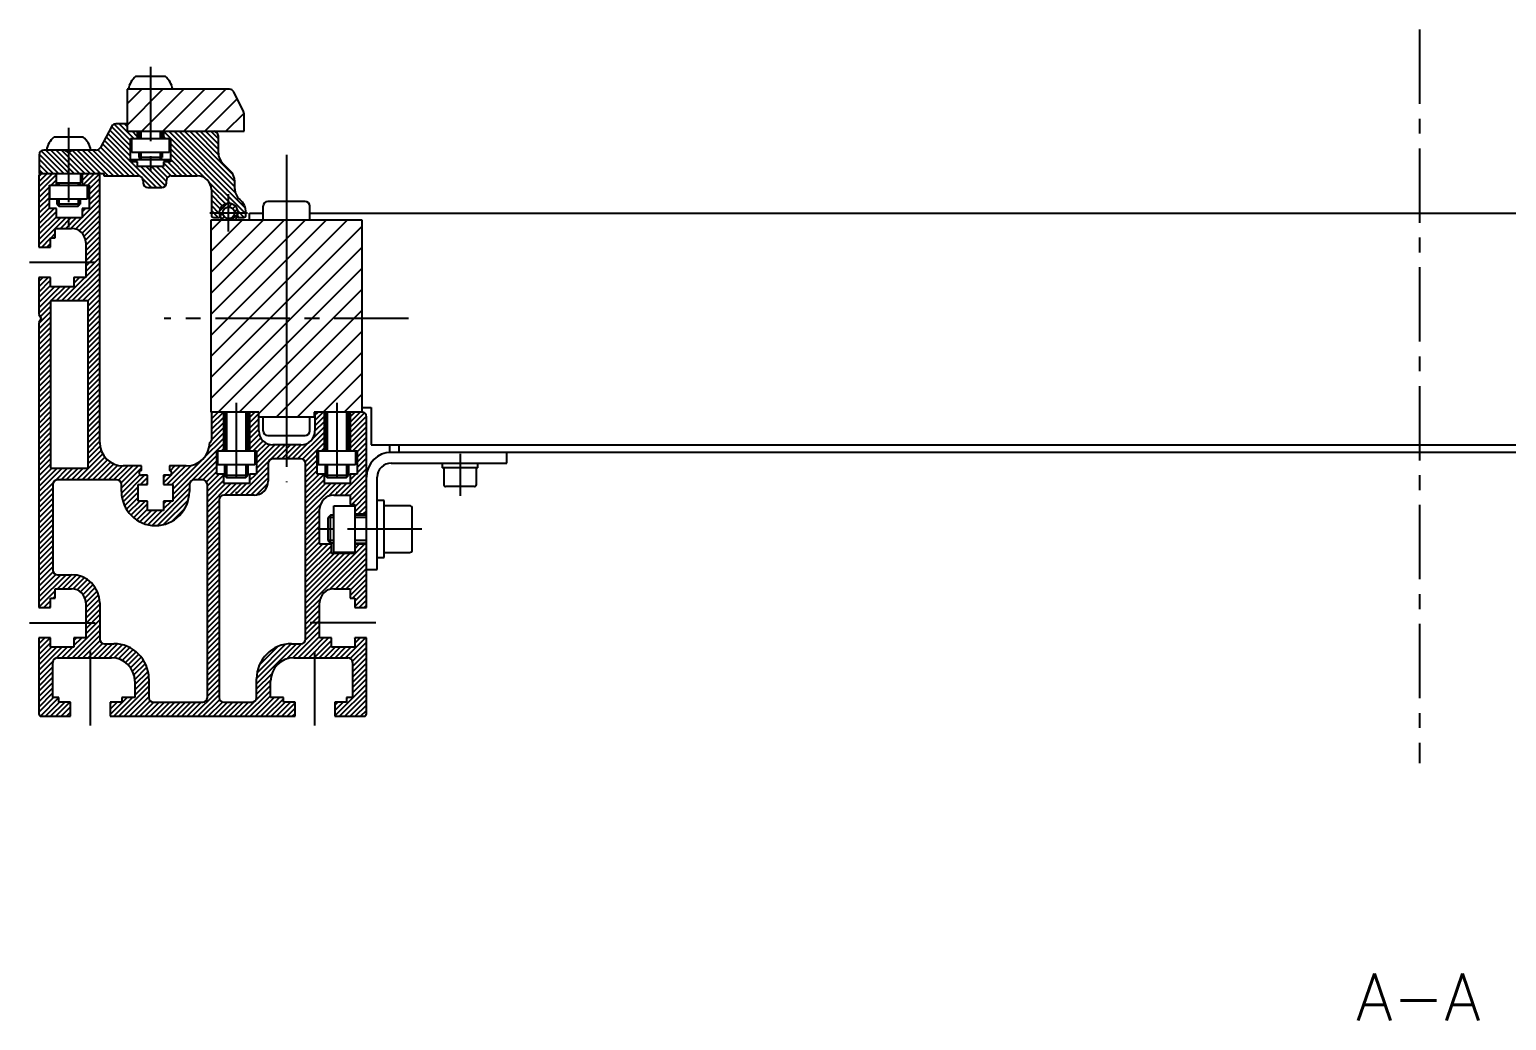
# Model space of a CAD drawing. Extents: x -10 to 4391, y -8 to 1101.
# Drawn here: x 3796.9 to 4112.5, y 3 to 214.7 of the extents above; entities that cross this region are included whole.
import ezdxf

# ---------------------------------------------------------------- set-up
doc = ezdxf.new("R2010")
doc.units = 0
doc.header["$LTSCALE"] = 0.5
doc.linetypes.add('CENTER', pattern=[50.8, 31.75, -6.35, 6.35, -6.35])
for name, color, linetype in [('MSM_CENTER', 1, 'CENTER'), ('MSM_CONTINUOUS', 7, 'CONTINUOUS'), ('MSM_NARROW', 5, 'CONTINUOUS'), ('MSM_PART_NUMBER', 7, 'CONTINUOUS')]:
    doc.layers.add(name, color=color, linetype=linetype)
doc.styles.get("Standard").update_dxf_attribs({"font": 'txt.shx', "height": 10, "bigfont": 'bigfont.shx'})

# ---------------------------------------------------------------- blocks, each defined once
blk = doc.blocks.new('*U90')
at = {"layer": 'MSM_PART_NUMBER'}
blk.add_text('A-A', height=10, dxfattribs=at).set_placement((4080.38, 3))

msp = doc.modelspace()

# ---------------------------------------------------------------- linework, layer by layer
at = {"layer": 'MSM_CENTER'}
for p, q in [((4093.85, 214.75), (4093.85, 58)), ((3822.7, 206.75), (3822.7, 183.5)), ((3805.2, 193.75), (3805.2, 172.5)), ((3851.75, 188), (3851.75, 118)), ((3839.4, 171.6), (3839.4, 179.6)), ((3835.4, 175.6), (3843.4, 175.6)), ((3810.85, 165), (3796.85, 165)), ((3877.85, 153), (3825.65, 153)), ((3841, 135), (3841, 115.75)), ((3862.5, 135), (3862.5, 115.75)), ((3888.85, 124.1), (3888.85, 115.1)), ((3880.65, 108), (3856.85, 108)), ((3796.85, 88), (3810.85, 88)), ((3870.85, 88), (3856.85, 88)), ((3809.85, 66), (3809.85, 82.5)), ((3857.85, 66), (3857.85, 82.5))]:
    msp.add_line(p, q, dxfattribs=at)
at = {"layer": 'MSM_CONTINUOUS'}
for p, q in [((3817.7, 202), (3817.7, 193)), ((3839.58, 202), (3817.7, 202)), ((3825.83, 204.75), (3819.58, 204.75)), ((3842.59, 197.21), (3840.48, 201.45)), ((3842.7, 193), (3842.7, 196.76)), ((3814.42, 194.07), (3811.98, 189.53)), ((3817.7, 194.6), (3815.3, 194.6)), ((3817.7, 193), (3842.7, 193)), ((3819.95, 191.5), (3819.95, 193)), ((3820.2, 193), (3820.2, 191.5)), ((3825.2, 191.5), (3825.2, 193)), ((3825.45, 193), (3825.45, 191.5)), ((3808.33, 191.75), (3802.08, 191.75)), ((3818.45, 191.5), (3826.95, 191.5)), ((3818.45, 186.5), (3818.45, 191.5)), ((3818.7, 188.5), (3818.7, 191.5)), ((3826.7, 191.5), (3826.7, 188.5)), ((3826.95, 191.5), (3826.95, 186.5)), ((3837.2, 188.34), (3837.2, 192)), ((3798.9, 188), (3798.9, 184)), ((3811.1, 189), (3799.9, 189)), ((3805.2, 188.5), (3804.33, 189)), ((3806.07, 189), (3805.2, 188.5)), ((3818.45, 187), (3826.95, 187)), ((3819.95, 186.5), (3818.45, 186.5)), ((3826.7, 188.5), (3818.7, 188.5)), ((3819.95, 185.5), (3819.95, 186.5)), ((3820.2, 188.5), (3820.2, 187.43)), ((3825.2, 187.43), (3820.2, 187.43)), ((3820.2, 187.43), (3820.63, 187)), ((3824.77, 187), (3825.2, 187.43)), ((3825.2, 188.5), (3825.2, 187.43)), ((3825.45, 186.5), (3825.45, 185.5)), ((3826.95, 186.5), (3825.45, 186.5)), ((3839.82, 184.48), (3838.08, 186.22)), ((3798.85, 183.5), (3798.85, 168.25)), ((3798.9, 184), (3812.7, 184)), ((3802.6, 181.5), (3802.6, 184)), ((3807.8, 182), (3807.8, 184)), ((3808.1, 184), (3808.1, 181.5)), ((3811.85, 126.5), (3811.85, 183.5)), ((3812.7, 184), (3812.7, 183.5)), ((3812.7, 183.5), (3820.1, 183.5)), ((3825.45, 185.5), (3819.95, 185.5)), ((3827.1, 183.5), (3832.7, 183.5)), ((3801.1, 176.5), (3801.1, 181.5)), ((3801.1, 181.5), (3809.6, 181.5)), ((3801.2, 178.5), (3801.2, 181.5)), ((3802.6, 182), (3807.8, 182)), ((3802.7, 182), (3802.7, 181.5)), ((3807.7, 181.5), (3807.7, 182)), ((3809.2, 181.5), (3809.2, 178.5)), ((3809.6, 181.5), (3809.6, 176.5)), ((3821.1, 182.5), (3821.1, 182)), ((3822.1, 181), (3825.1, 181)), ((3826.1, 182), (3826.1, 182.5)), ((3835.7, 180.5), (3835.7, 175.1)), ((3840.7, 180.74), (3840.7, 182.36)), ((3809.2, 178.5), (3801.2, 178.5)), ((3802.7, 178.5), (3802.7, 177.43)), ((3807.7, 177.43), (3802.7, 177.43)), ((3802.7, 177.43), (3803.13, 177)), ((3803.13, 177), (3807.27, 177)), ((3807.27, 177), (3807.7, 177.43)), ((3807.7, 178.5), (3807.7, 177.43)), ((3846.75, 174.08), (3846.75, 177)), ((3855.75, 178), (3847.75, 178)), ((3856.75, 174.08), (3856.75, 177)), ((3802.6, 176.5), (3801.1, 176.5)), ((3802.6, 174.5), (3802.6, 176.5)), ((3808.1, 174.5), (3802.6, 174.5)), ((3809.6, 176.5), (3808.1, 176.5)), ((3808.1, 176.5), (3808.1, 174.5)), ((3835.65, 174.08), (3867.85, 174.08)), ((3835.65, 133), (3835.65, 174.08)), ((3836.2, 174.6), (3837.31, 174.6)), ((3841.49, 174.6), (3842.6, 174.6)), ((3843.1, 175.1), (3843.1, 175.6)), ((3843.85, 174.08), (3843.85, 175.5)), ((3843.85, 175.5), (3846.75, 175.5)), ((3851.75, 174.08), (3851.75, 131.92)), ((3856.75, 175.5), (4330.95, 175.5)), ((3867.85, 174.08), (3867.85, 133)), ((3802.35, 170.25), (3802.35, 172.25)), ((3802.35, 172.25), (3805.85, 172.25)), ((3798.85, 168.25), (3801.35, 168.25)), ((3801.35, 168.25), (3801.35, 170.25)), ((3801.35, 170.25), (3802.35, 170.25)), ((3808.85, 169.25), (3808.85, 161.75)), ((3801.35, 161.75), (3798.85, 161.75)), ((3798.85, 161.75), (3798.85, 153.87)), ((3801.35, 159.75), (3801.35, 161.75)), ((3808.85, 161.75), (3806.35, 161.75)), ((3806.35, 161.75), (3806.35, 159.75)), ((3806.35, 159.75), (3801.35, 159.75)), ((3801.35, 156.75), (3801.35, 121)), ((3809.35, 156.75), (3801.35, 156.75)), ((3809.35, 121), (3809.35, 156.75)), ((3798.85, 153.87), (3799.35, 153)), ((3799.35, 153), (3798.85, 152.13)), ((3798.85, 152.13), (3798.85, 91.25)), ((3845.85, 133), (3835.65, 133)), ((3835.75, 133), (3835.75, 126.9)), ((3838.35, 124.75), (3838.35, 133)), ((3838.5, 133), (3838.5, 124.75)), ((3843.5, 124.75), (3843.5, 133)), ((3843.85, 133), (3843.85, 124.75)), ((3845.85, 129), (3845.85, 133)), ((3857.65, 133), (3857.65, 131.92)), ((3867.85, 133), (3857.65, 133)), ((3857.85, 133), (3857.85, 129)), ((3859.85, 124.75), (3859.85, 133)), ((3860, 133), (3860, 124.75)), ((3865, 124.75), (3865, 133)), ((3865.35, 133), (3865.35, 124.75)), ((3867.85, 134), (3869.85, 134)), ((3869.85, 134), (3869.85, 126)), ((3857.65, 131.92), (3845.85, 131.92)), ((3846.75, 129), (3846.75, 131.92)), ((3856.75, 129), (3856.75, 131.92)), ((3868.85, 91.25), (3868.85, 132)), ((3847.75, 128), (3855.75, 128)), ((3836.85, 124.75), (3845.35, 124.75)), ((3836.85, 119.75), (3836.85, 124.75)), ((3837, 124.75), (3837, 121.75)), ((3845, 124.75), (3845, 121.75)), ((3845.35, 124.75), (3845.35, 119.75)), ((3854.85, 126), (3848.85, 126)), ((3858.35, 119.75), (3858.35, 124.75)), ((3858.35, 124.75), (3866.85, 124.75)), ((3858.5, 124.75), (3858.5, 121.75)), ((3866.5, 124.75), (3866.5, 121.75)), ((3866.85, 124.75), (3866.85, 119.75)), ((3869.85, 126), (4317.85, 126)), ((3873.85, 124.4), (3873.85, 126)), ((4313.85, 124.4), (3873.85, 124.4)), ((3875.85, 124.4), (3875.85, 126)), ((3898.85, 122.1), (3898.85, 124.4)), ((3801.35, 121), (3809.35, 121)), ((3820.75, 121.5), (3816.85, 121.5)), ((3820.75, 120.5), (3820.75, 121.5)), ((3826.75, 121.5), (3826.75, 120.5)), ((3830.35, 121.5), (3826.75, 121.5)), ((3845, 121.75), (3837, 121.75)), ((3838.5, 121.75), (3838.5, 119.43)), ((3843.5, 121.75), (3843.5, 119.43)), ((3847.85, 122), (3847.85, 118.25)), ((3854.85, 123), (3848.85, 123)), ((3855.85, 84.5), (3855.85, 122)), ((3866.5, 121.75), (3858.5, 121.75)), ((3860, 121.75), (3860, 119.43)), ((3865, 121.75), (3865, 119.43)), ((3874.15, 122.1), (3898.85, 122.1)), ((3885.05, 122.1), (3885.05, 121.1)), ((3892.65, 121.1), (3885.05, 121.1)), ((3885.35, 121.1), (3885.35, 117.5)), ((3892.35, 117.5), (3892.35, 121.1)), ((3892.65, 121.1), (3892.65, 122.1)), ((3801.85, 117.5), (3801.85, 99.25)), ((3815.5, 118.5), (3802.85, 118.5)), ((3816.5, 116), (3816.5, 117.5)), ((3820.05, 114), (3820.05, 117.5)), ((3820.05, 117.5), (3822.05, 117.5)), ((3822.05, 119.5), (3820.75, 119.5)), ((3822.05, 117.5), (3822.05, 119.5)), ((3825.45, 119.5), (3825.45, 117.5)), ((3826.75, 119.5), (3825.45, 119.5)), ((3825.45, 117.5), (3827.45, 117.5)), ((3827.45, 117.5), (3827.45, 114)), ((3831, 117.5), (3831, 116)), ((3833.85, 118.5), (3832, 118.5)), ((3834.85, 72), (3834.85, 117.5)), ((3838.35, 119.75), (3836.85, 119.75)), ((3838.35, 117.75), (3838.35, 119.75)), ((3843.85, 117.75), (3838.35, 117.75)), ((3843.5, 119.43), (3838.5, 119.43)), ((3838.5, 119.43), (3838.93, 119)), ((3838.93, 119), (3843.07, 119)), ((3843.07, 119), (3843.5, 119.43)), ((3843.85, 119.75), (3843.85, 117.75)), ((3845.35, 119.75), (3843.85, 119.75)), ((3859.85, 119.75), (3858.35, 119.75)), ((3859.85, 117.75), (3859.85, 119.75)), ((3865.35, 117.75), (3859.85, 117.75)), ((3865, 119.43), (3860, 119.43)), ((3860, 119.43), (3860.43, 119)), ((3860.43, 119), (3864.57, 119)), ((3864.57, 119), (3865, 119.43)), ((3865.35, 119.75), (3865.35, 117.75)), ((3866.85, 119.75), (3865.35, 119.75)), ((3871.15, 99.4), (3871.15, 119.1)), ((3891.95, 117.1), (3885.75, 117.1)), ((3822.05, 114), (3820.05, 114)), ((3822.05, 112), (3822.05, 114)), ((3825.45, 114), (3825.45, 112)), ((3827.45, 114), (3825.45, 114)), ((3837.35, 114.25), (3837.35, 72)), ((3844.85, 115.25), (3838.35, 115.25)), ((3861.85, 115.25), (3865.35, 115.25)), ((3865.35, 115.25), (3865.35, 113.25)), ((3872.65, 114.1), (3871.15, 114.1)), ((3872.65, 101.9), (3872.65, 114.1)), ((3825.45, 112), (3822.05, 112)), ((3858.85, 104.75), (3858.85, 112.25)), ((3861.19, 111), (3860.65, 110.46)), ((3861.85, 111), (3861.19, 111)), ((3861.19, 105), (3861.19, 111)), ((3861.85, 103), (3861.85, 113)), ((3861.85, 113), (3866.35, 113)), ((3865.35, 113.25), (3866.35, 113.25)), ((3866.35, 113.25), (3866.35, 102.75)), ((3866.35, 111.25), (3868.85, 111.25)), ((3868.85, 111), (3866.35, 111)), ((3878.05, 113), (3872.65, 113)), ((3878.65, 103.6), (3878.65, 112.4)), ((3860.65, 105.54), (3860.65, 110.46)), ((3861.35, 104.75), (3858.85, 104.75)), ((3860.65, 105.54), (3861.19, 105)), ((3861.85, 105), (3861.19, 105)), ((3861.35, 102.75), (3861.35, 104.75)), ((3866.35, 105), (3868.85, 105)), ((3868.85, 104.75), (3866.35, 104.75)), ((3866.35, 102.75), (3861.35, 102.75)), ((3866.35, 103), (3861.85, 103)), ((3871.15, 101.9), (3872.65, 101.9)), ((3872.65, 103), (3878.05, 103)), ((3802.85, 98.25), (3805.85, 98.25)), ((3868.85, 99.4), (3871.15, 99.4)), ((3802.35, 95.25), (3805.85, 95.25)), ((3802.35, 93.25), (3802.35, 95.25)), ((3861.85, 95.25), (3865.35, 95.25)), ((3865.35, 95.25), (3865.35, 93.25)), ((3801.35, 93.25), (3802.35, 93.25)), ((3801.35, 91.25), (3801.35, 93.25)), ((3808.85, 92.25), (3808.85, 84.75)), ((3811.85, 92.25), (3811.85, 84.5)), ((3858.85, 84.75), (3858.85, 92.25)), ((3865.35, 93.25), (3866.35, 93.25)), ((3866.35, 93.25), (3866.35, 91.25)), ((3798.85, 91.25), (3801.35, 91.25)), ((3866.35, 91.25), (3868.85, 91.25)), ((3798.85, 84.75), (3798.85, 68.5)), ((3801.35, 84.75), (3798.85, 84.75)), ((3801.35, 82.75), (3801.35, 84.75)), ((3806.35, 82.75), (3801.35, 82.75)), ((3806.35, 84.75), (3806.35, 82.75)), ((3808.85, 84.75), (3806.35, 84.75)), ((3812.85, 83.5), (3814.85, 83.5)), ((3852.85, 83.5), (3854.85, 83.5)), ((3861.35, 84.75), (3858.85, 84.75)), ((3861.35, 82.75), (3861.35, 84.75)), ((3866.35, 82.75), (3861.35, 82.75)), ((3866.35, 84.75), (3866.35, 82.75)), ((3868.85, 84.75), (3866.35, 84.75)), ((3868.85, 68.5), (3868.85, 84.75)), ((3801.85, 72), (3801.85, 79.5)), ((3802.85, 80.5), (3814.35, 80.5)), ((3853.35, 80.5), (3864.85, 80.5)), ((3865.85, 79.5), (3865.85, 72)), ((3822.35, 76), (3822.35, 72)), ((3845.35, 72), (3845.35, 76)), ((3819.35, 75.5), (3819.35, 72)), ((3848.35, 72), (3848.35, 75.5)), ((3803.1, 72), (3801.85, 72)), ((3803.1, 71), (3803.1, 72)), ((3805.6, 71), (3803.1, 71)), ((3805.6, 68), (3805.6, 71)), ((3814.1, 71), (3814.1, 68)), ((3816.6, 71), (3814.1, 71)), ((3816.6, 72), (3816.6, 71)), ((3819.35, 72), (3816.6, 72)), ((3823.35, 71), (3833.85, 71)), ((3838.35, 71), (3844.35, 71)), ((3851.1, 72), (3848.35, 72)), ((3851.1, 71), (3851.1, 72)), ((3853.6, 71), (3851.1, 71)), ((3853.6, 68), (3853.6, 71)), ((3864.6, 71), (3862.1, 71)), ((3862.1, 71), (3862.1, 68)), ((3864.6, 72), (3864.6, 71)), ((3865.85, 72), (3864.6, 72)), ((3799.35, 68), (3805.6, 68)), ((3814.1, 68), (3853.6, 68)), ((3862.1, 68), (3868.35, 68))]:
    msp.add_line(p, q, dxfattribs=at)
msp.add_circle((3839.4, 175.6), 1.25, dxfattribs=at)
for centre, radius, start, end in [((3822.61, 201.1), 4.75, 129.7731, 169.0684), ((3822.79, 201.1), 4.75, 10.9316, 50.2269), ((3839.58, 201), 1, 26.5651, 90), ((3841.7, 196.76), 1, 360, 26.5651), ((3815.3, 193.6), 1, 90, 151.8214), ((3836.2, 192), 1, 360, 90), ((3805.11, 188.1), 4.75, 129.7731, 169.0684), ((3805.29, 188.1), 4.75, 10.9316, 50.2269), ((3811.1, 190), 1, 270, 331.8214), ((3799.9, 188), 1, 90, 180), ((3840.2, 188.34), 3, 180, 225), ((3799.35, 183.5), 0.5, 90, 180), ((3811.35, 183.5), 0.5, 360, 90), ((3820.1, 182.5), 1, 360, 90), ((3827.1, 182.5), 1, 90, 180), ((3832.7, 180.5), 3, 0, 90), ((3837.7, 182.36), 3, 0, 45), ((3822.1, 182), 1, 180, 270), ((3825.1, 182), 1, 270, 0), ((3843.7, 180.74), 3, 180, 230.0745), ((3839.4, 175.6), 2, 310.5358, 229.4642), ((3839.4, 175.6), 3.7, 360, 50.0745), ((3847.75, 177), 1, 90, 180), ((3855.75, 177), 1, 0, 90), ((3836.2, 175.1), 0.5, 180, 270), ((3837.31, 174.9), 0.3, 270, 333.3458), ((3841.49, 174.9), 0.3, 206.6542, 270), ((3842.6, 175.1), 0.5, 270, 0), ((3805.85, 169.25), 3, 360, 90), ((3867.85, 132), 1, 360, 90), ((3816.85, 126.5), 5, 180, 270), ((3830.35, 126.5), 5, 270, 360), ((3834.87, 127.38), 1, 298.5701, 331.4299), ((3848.85, 129), 3, 180, 270), ((3847.75, 129), 1, 180, 270), ((3854.85, 129), 3, 270, 0), ((3855.75, 129), 1, 270, 360), ((3874.15, 119.1), 5.3, 90, 180), ((3820.75, 120), 0.5, 90, 270), ((3826.75, 120), 0.5, 270, 90), ((3848.85, 122), 1, 90, 180), ((3854.85, 122), 1, 360, 90), ((3874.15, 119.1), 3, 90, 180), ((3802.85, 117.5), 1, 90, 180), ((3815.5, 117.5), 1, 0, 90), ((3832, 117.5), 1, 90, 180), ((3833.85, 117.5), 1, 360, 90), ((3844.85, 118.25), 3, 270, 0), ((3885.75, 117.5), 0.4, 180, 270), ((3891.95, 117.5), 0.4, 270, 0), ((3823.75, 116), 7.25, 180, 0), ((3838.35, 114.25), 1, 90, 180), ((3861.85, 112.25), 3, 90, 180), ((3878.05, 112.4), 0.6, 0, 90), ((3878.05, 103.6), 0.6, 270, 360), ((3802.85, 99.25), 1, 180, 270), ((3805.85, 92.25), 6, 0, 90), ((3805.85, 92.25), 3, 360, 90), ((3861.85, 92.25), 3, 90, 180), ((3812.85, 84.5), 1, 180, 270), ((3814.85, 76), 7.5, 0, 90), ((3852.85, 76), 7.5, 90, 180), ((3854.85, 84.5), 1, 270, 0), ((3802.85, 79.5), 1, 90, 180), ((3814.35, 75.5), 5, 0, 90), ((3853.35, 75.5), 5, 90, 180), ((3864.85, 79.5), 1, 360, 90), ((3823.35, 72), 1, 180, 270), ((3833.85, 72), 1, 270, 0), ((3838.35, 72), 1, 180, 270), ((3844.35, 72), 1, 270, 0), ((3799.35, 68.5), 0.5, 180, 270), ((3868.35, 68.5), 0.5, 270, 0)]:
    msp.add_arc(centre, radius, start, end, dxfattribs=at)
at = {"layer": 'MSM_NARROW'}
for p, q in [((3817.7, 198.84), (3820.86, 202)), ((3817.7, 194.35), (3825.35, 202)), ((3820.84, 193), (3829.84, 202)), ((3825.33, 193), (3834.33, 202)), ((3829.82, 193), (3838.82, 202)), ((3834.31, 193), (3841.24, 199.93)), ((3838.8, 193), (3842.69, 196.89)), ((3818.45, 187.68), (3813.6, 192.54)), ((3818.45, 188.81), (3813.99, 193.27)), ((3818.45, 189.93), (3814.38, 194)), ((3818.45, 191.05), (3814.96, 194.54)), ((3819.12, 191.5), (3816.02, 194.6)), ((3817.7, 194.05), (3817.15, 194.6)), ((3819.95, 191.8), (3818.75, 193)), ((3819.95, 192.92), (3819.87, 193)), ((3820.63, 193), (3820.63, 191.5)), ((3824.77, 193), (3824.77, 191.5)), ((3843.1, 175.38), (3825.48, 193)), ((3842.95, 176.66), (3826.6, 193)), ((3840.82, 179.91), (3827.73, 193)), ((3840.7, 181.15), (3828.85, 193)), ((3840.7, 182.27), (3829.97, 193)), ((3840.37, 183.72), (3831.09, 193)), ((3837.22, 188), (3832.22, 193)), ((3837.2, 189.14), (3833.34, 193)), ((3837.2, 190.26), (3834.46, 193)), ((3837.2, 191.38), (3835.58, 193)), ((3818.14, 183.5), (3812.03, 189.61)), ((3819.27, 183.5), (3812.42, 190.35)), ((3820.45, 183.43), (3812.81, 191.08)), ((3818.45, 186.56), (3813.2, 191.81)), ((3825.86, 191.5), (3825.45, 191.91)), ((3834.36, 182.99), (3826.95, 190.41)), ((3801.93, 184), (3798.9, 187.03)), ((3803.05, 184), (3798.91, 188.14)), ((3804.17, 184), (3799.34, 188.83)), ((3805.3, 184), (3800.3, 189)), ((3806.42, 184), (3801.42, 189)), ((3807.54, 184), (3802.54, 189)), ((3808.66, 184), (3803.66, 189)), ((3809.79, 184), (3805.25, 188.53)), ((3810.91, 184), (3805.97, 188.94)), ((3812.03, 184), (3807.03, 189)), ((3813.65, 183.5), (3808.15, 189)), ((3814.78, 183.5), (3809.28, 189)), ((3815.9, 183.5), (3810.4, 189)), ((3817.02, 183.5), (3811.45, 189.07)), ((3824.01, 181), (3818.51, 186.5)), ((3819.95, 186.18), (3819.63, 186.5)), ((3820.63, 188.5), (3820.63, 187)), ((3824.77, 188.5), (3824.77, 187)), ((3828.25, 183.5), (3825.45, 186.3)), ((3829.37, 183.5), (3826.37, 186.5)), ((3832.74, 183.5), (3826.95, 189.29)), ((3831.61, 183.5), (3826.95, 188.16)), ((3830.49, 183.5), (3826.95, 187.04)), ((3798.85, 183.36), (3799.49, 184)), ((3798.85, 182.24), (3800.61, 184)), ((3798.85, 181.11), (3801.74, 184)), ((3798.85, 179.99), (3802.6, 183.74)), ((3800.81, 184), (3798.9, 185.91)), ((3799.68, 184), (3798.9, 184.78)), ((3808.1, 183.63), (3808.47, 184)), ((3808.1, 182.5), (3809.6, 184)), ((3808.22, 181.5), (3810.72, 184)), ((3809.34, 181.5), (3811.7, 183.86)), ((3825.13, 181), (3820.63, 185.5)), ((3825.88, 181.38), (3821.76, 185.5)), ((3826.1, 182.28), (3822.88, 185.5)), ((3826.35, 183.15), (3824, 185.5)), ((3827.12, 183.5), (3825.12, 185.5)), ((3798.85, 178.87), (3801.1, 181.12)), ((3798.85, 177.75), (3801.1, 180)), ((3801.48, 181.5), (3802.6, 182.62)), ((3803.13, 182), (3803.13, 181.5)), ((3807.27, 182), (3807.27, 181.5)), ((3809.6, 180.64), (3811.85, 182.89)), ((3809.6, 179.51), (3811.85, 181.76)), ((3809.6, 178.39), (3811.85, 180.64)), ((3822.89, 181), (3821.03, 182.85)), ((3821.67, 181.1), (3821.2, 181.57)), ((3839.8, 177.56), (3835.19, 182.16)), ((3838.75, 177.49), (3835.7, 180.54)), ((3798.85, 176.62), (3801.1, 178.87)), ((3798.85, 175.5), (3801.1, 177.75)), ((3803.13, 178.5), (3803.13, 177)), ((3806.7, 172.12), (3811.85, 177.27)), ((3807.27, 178.5), (3807.27, 177)), ((3808.1, 174.65), (3811.85, 178.4)), ((3809.6, 177.27), (3811.85, 179.52)), ((3838.04, 177.07), (3835.7, 179.41)), ((3837.57, 176.42), (3835.7, 178.29)), ((3837.4, 175.46), (3835.7, 177.17)), ((3837.42, 175.91), (3839.09, 177.58)), ((3839.49, 176.85), (3840.11, 177.47)), ((3840.26, 176.5), (3840.79, 177.03)), ((3798.85, 174.38), (3801.1, 176.63)), ((3798.85, 173.25), (3802.1, 176.5)), ((3798.85, 172.13), (3802.6, 175.88)), ((3798.85, 171.01), (3802.6, 174.76)), ((3798.85, 169.89), (3803.46, 174.5)), ((3798.85, 168.76), (3804.59, 174.5)), ((3803.46, 172.25), (3805.71, 174.5)), ((3804.58, 172.25), (3806.83, 174.5)), ((3805.7, 172.25), (3807.95, 174.5)), ((3807.47, 171.77), (3811.85, 176.15)), ((3808.08, 171.26), (3811.85, 175.03)), ((3808.1, 175.77), (3808.83, 176.5)), ((3808.53, 170.59), (3811.85, 173.91)), ((3835.65, 171.89), (3837.84, 174.08)), ((3835.65, 167.4), (3842.33, 174.08)), ((3835.65, 162.91), (3846.82, 174.08)), ((3835.65, 158.42), (3851.31, 174.08)), ((3835.65, 153.93), (3855.8, 174.08)), ((3835.65, 149.44), (3860.29, 174.08)), ((3835.65, 144.95), (3864.78, 174.08)), ((3837.15, 174.6), (3835.7, 176.05)), ((3835.96, 174.66), (3835.76, 174.86)), ((3837.53, 174.89), (3838.15, 175.51)), ((3837.97, 174.21), (3838.5, 174.74)), ((3838.96, 174.08), (3839.24, 174.36)), ((3840.09, 174.08), (3841.39, 175.38)), ((3840.64, 175.76), (3841.25, 176.36)), ((3841.64, 174.6), (3841.29, 174.95)), ((3842.74, 174.62), (3841.36, 176)), ((3801.46, 170.25), (3802.35, 171.14)), ((3808.8, 169.74), (3811.85, 172.78)), ((3808.85, 168.66), (3811.85, 171.66)), ((3808.85, 167.54), (3811.85, 170.54)), ((3835.65, 140.46), (3867.85, 172.66)), ((3799.46, 168.25), (3801.35, 170.14)), ((3800.58, 168.25), (3801.35, 169.02)), ((3808.85, 166.42), (3811.85, 169.42)), ((3808.85, 165.29), (3811.85, 168.29)), ((3835.65, 135.97), (3867.85, 168.17)), ((3808.85, 164.17), (3811.85, 167.17)), ((3808.85, 163.05), (3811.85, 166.05)), ((3808.85, 161.93), (3811.85, 164.93)), ((3798.85, 160.91), (3799.69, 161.75)), ((3798.85, 159.78), (3800.82, 161.75)), ((3798.85, 158.66), (3801.35, 161.16)), ((3803.67, 156.75), (3808.67, 161.75)), ((3804.8, 156.75), (3811.85, 163.8)), ((3805.92, 156.75), (3811.85, 162.68)), ((3806.35, 161.67), (3806.43, 161.75)), ((3806.35, 160.55), (3807.55, 161.75)), ((3807.04, 156.75), (3811.85, 161.56)), ((3837.17, 133), (3867.85, 163.68)), ((3798.85, 157.54), (3801.35, 160.04)), ((3798.85, 156.42), (3802.18, 159.75)), ((3798.85, 155.29), (3803.31, 159.75)), ((3801.43, 156.75), (3804.43, 159.75)), ((3802.55, 156.75), (3805.55, 159.75)), ((3808.16, 156.75), (3811.85, 160.44)), ((3809.29, 156.75), (3811.85, 159.31)), ((3809.35, 155.69), (3811.85, 158.19)), ((3841.66, 133), (3867.85, 159.19)), ((3798.85, 154.17), (3801.35, 156.67)), ((3799.15, 153.35), (3801.35, 155.55)), ((3809.35, 154.57), (3811.85, 157.07)), ((3809.35, 153.45), (3811.85, 155.95)), ((3809.35, 152.32), (3811.85, 154.82)), ((3843.85, 130.7), (3867.85, 154.7)), ((3798.85, 151.93), (3801.35, 154.43)), ((3798.85, 150.8), (3801.35, 153.3)), ((3798.85, 149.68), (3801.35, 152.18)), ((3809.35, 151.2), (3811.85, 153.7)), ((3809.35, 150.08), (3811.85, 152.58)), ((3798.85, 148.56), (3801.35, 151.06)), ((3798.85, 147.44), (3801.35, 149.94)), ((3798.85, 146.31), (3801.35, 148.81)), ((3809.35, 148.96), (3811.85, 151.46)), ((3809.35, 147.83), (3811.85, 150.33)), ((3809.35, 146.71), (3811.85, 149.21)), ((3849.56, 131.92), (3867.85, 150.21)), ((3798.85, 145.19), (3801.35, 147.69)), ((3798.85, 144.07), (3801.35, 146.57)), ((3798.85, 142.95), (3801.35, 145.45)), ((3809.35, 145.59), (3811.85, 148.09)), ((3809.35, 144.47), (3811.85, 146.97)), ((3809.35, 143.34), (3811.85, 145.84)), ((3854.05, 131.92), (3867.85, 145.72)), ((3798.85, 141.82), (3801.35, 144.32)), ((3798.85, 140.7), (3801.35, 143.2)), ((3798.85, 139.58), (3801.35, 142.08)), ((3809.35, 142.22), (3811.85, 144.72)), ((3809.35, 141.1), (3811.85, 143.6)), ((3809.35, 139.98), (3811.85, 142.48)), ((3798.85, 138.46), (3801.35, 140.96)), ((3798.85, 137.33), (3801.35, 139.83)), ((3809.35, 138.85), (3811.85, 141.35)), ((3809.35, 137.73), (3811.85, 140.23)), ((3809.35, 136.61), (3811.85, 139.11)), ((3857.85, 131.23), (3867.85, 141.23)), ((3798.85, 136.21), (3801.35, 138.71)), ((3798.85, 135.09), (3801.35, 137.59)), ((3798.85, 133.97), (3801.35, 136.47)), ((3809.35, 135.49), (3811.85, 137.99)), ((3809.35, 134.36), (3811.85, 136.86)), ((3809.35, 133.24), (3811.85, 135.74)), ((3864.11, 133), (3867.85, 136.74)), ((3798.85, 132.84), (3801.35, 135.34)), ((3798.85, 131.72), (3801.35, 134.22)), ((3798.85, 130.6), (3801.35, 133.1)), ((3809.35, 132.12), (3811.85, 134.62)), ((3809.35, 131), (3811.85, 133.5)), ((3835.75, 132.7), (3836.05, 133)), ((3835.75, 131.58), (3837.17, 133)), ((3835.75, 130.46), (3838.29, 133)), ((3838.93, 133), (3838.93, 124.75)), ((3843.07, 133), (3843.07, 124.75)), ((3843.85, 132.94), (3843.91, 133)), ((3843.85, 131.82), (3845.03, 133)), ((3857.85, 132.35), (3858.5, 133)), ((3860.43, 133), (3860.43, 124.75)), ((3864.57, 133), (3864.57, 124.75)), ((3865.35, 131.99), (3866.36, 133)), ((3865.35, 130.87), (3867.48, 133)), ((3865.35, 129.75), (3868.42, 132.82)), ((3798.85, 129.48), (3801.35, 131.98)), ((3798.85, 128.35), (3801.35, 130.85)), ((3798.85, 127.23), (3801.35, 129.73)), ((3809.35, 129.87), (3811.85, 132.37)), ((3809.35, 128.75), (3811.85, 131.25)), ((3809.35, 127.63), (3811.85, 130.13)), ((3835.75, 129.33), (3838.35, 131.93)), ((3835.75, 128.21), (3838.35, 130.81)), ((3835.75, 127.09), (3838.35, 129.69)), ((3843.85, 129.57), (3845.85, 131.57)), ((3843.85, 128.45), (3845.85, 130.45)), ((3857.38, 127.39), (3859.85, 129.86)), ((3857.85, 130.1), (3859.85, 132.1)), ((3857.85, 128.98), (3859.85, 130.98)), ((3865.35, 128.62), (3868.84, 132.11)), ((3865.35, 127.5), (3868.85, 131)), ((3865.35, 126.38), (3868.85, 129.88)), ((3798.85, 126.11), (3801.35, 128.61)), ((3798.85, 124.99), (3801.35, 127.49)), ((3798.85, 123.86), (3801.35, 126.36)), ((3809.35, 126.51), (3811.85, 129.01)), ((3809.35, 125.38), (3811.85, 127.88)), ((3809.35, 124.26), (3811.85, 126.76)), ((3827.45, 115.42), (3838.35, 126.32)), ((3834.05, 123.14), (3838.35, 127.44)), ((3835.24, 125.45), (3838.35, 128.57)), ((3843.85, 127.33), (3845.85, 129.33)), ((3843.85, 126.21), (3845.94, 128.29)), ((3843.85, 125.08), (3846.26, 127.5)), ((3844.64, 124.75), (3846.75, 126.86)), ((3845.35, 124.34), (3847.39, 126.38)), ((3852.99, 123), (3856.46, 126.47)), ((3854.11, 123), (3859.85, 128.74)), ((3855.18, 122.94), (3859.85, 127.61)), ((3855.76, 122.4), (3859.85, 126.49)), ((3865.35, 125.26), (3868.85, 128.76)), ((3865.97, 124.75), (3868.85, 127.63)), ((3866.85, 124.51), (3868.85, 126.51)), ((3798.85, 122.74), (3801.35, 125.24)), ((3798.85, 121.62), (3801.35, 124.12)), ((3806.96, 118.5), (3812.5, 124.05)), ((3808.08, 118.5), (3812.96, 123.38)), ((3809.35, 123.14), (3811.92, 125.71)), ((3809.35, 122.02), (3812.15, 124.81)), ((3831.53, 118.38), (3836.85, 123.7)), ((3837.9, 124.75), (3838.35, 125.2)), ((3845.35, 123.22), (3848.21, 126.07)), ((3845.35, 122.09), (3849.26, 126)), ((3845.35, 120.97), (3850.38, 126)), ((3848.37, 122.87), (3851.5, 126)), ((3849.62, 123), (3852.62, 126)), ((3850.75, 123), (3853.75, 126)), ((3851.87, 123), (3854.87, 126)), ((3855.85, 121.37), (3858.35, 123.87)), ((3859.23, 124.75), (3859.85, 125.37)), ((3866.85, 123.39), (3868.85, 125.39)), ((3866.85, 122.27), (3868.85, 124.27)), ((3866.85, 121.14), (3868.85, 123.14)), ((3798.85, 120.5), (3801.35, 123)), ((3798.85, 119.37), (3801.35, 121.87)), ((3798.85, 118.25), (3801.6, 121)), ((3798.85, 117.13), (3802.72, 121)), ((3798.85, 116.01), (3803.84, 121)), ((3802.3, 118.34), (3804.97, 121)), ((3803.59, 118.5), (3806.09, 121)), ((3804.71, 118.5), (3807.21, 121)), ((3805.83, 118.5), (3808.33, 121)), ((3809.2, 118.5), (3813.5, 122.8)), ((3810.32, 118.5), (3814.14, 122.31)), ((3811.45, 118.5), (3814.87, 121.92)), ((3812.57, 118.5), (3815.71, 121.64)), ((3813.69, 118.5), (3816.7, 121.51)), ((3814.81, 118.5), (3817.82, 121.5)), ((3815.87, 118.43), (3818.94, 121.5)), ((3816.43, 117.87), (3820.06, 121.5)), ((3816.5, 116.82), (3820.75, 121.07)), ((3825.45, 117.91), (3829.04, 121.5)), ((3826.17, 117.5), (3830.17, 121.5)), ((3826.75, 121.46), (3826.8, 121.5)), ((3826.9, 120.48), (3827.92, 121.5)), ((3827.29, 117.5), (3831.4, 121.62)), ((3827.45, 116.54), (3833.71, 122.8)), ((3832.78, 118.5), (3836.85, 122.57)), ((3833.9, 118.5), (3836.85, 121.45)), ((3834.64, 118.12), (3836.85, 120.33)), ((3838.93, 121.75), (3838.93, 119)), ((3841.87, 115.25), (3847.85, 121.23)), ((3843, 115.25), (3847.85, 120.1)), ((3843.07, 121.75), (3843.07, 119)), ((3845.35, 119.85), (3847.98, 122.48)), ((3855.85, 120.25), (3858.35, 122.75)), ((3855.85, 119.12), (3858.35, 121.62)), ((3855.85, 118), (3858.35, 120.5)), ((3860.43, 121.75), (3860.43, 119)), ((3863.2, 115.25), (3868.85, 120.9)), ((3864.57, 121.75), (3864.57, 119)), ((3866.85, 120.02), (3868.85, 122.02)), ((3798.85, 114.88), (3802.01, 118.05)), ((3816.51, 115.71), (3820.43, 119.63)), ((3816.62, 114.7), (3821.43, 119.5)), ((3816.84, 113.8), (3820.05, 117)), ((3820.55, 117.5), (3822.05, 119)), ((3821.68, 117.5), (3822.05, 117.88)), ((3825.45, 119.03), (3825.92, 119.5)), ((3827.45, 114.3), (3831.12, 117.97)), ((3834.85, 117.21), (3837.39, 119.75)), ((3834.85, 116.08), (3838.35, 119.58)), ((3834.85, 114.96), (3838.35, 118.46)), ((3834.85, 113.84), (3838.76, 117.75)), ((3834.85, 112.72), (3839.88, 117.75)), ((3838.51, 115.25), (3841.01, 117.75)), ((3839.63, 115.25), (3842.13, 117.75)), ((3840.75, 115.25), (3843.25, 117.75)), ((3843.85, 119.47), (3844.13, 119.75)), ((3843.85, 118.35), (3845.25, 119.75)), ((3844.12, 115.25), (3847.85, 118.98)), ((3845.27, 115.28), (3847.82, 117.83)), ((3855.85, 116.88), (3858.72, 119.75)), ((3855.85, 115.76), (3859.84, 119.75)), ((3855.85, 114.63), (3859.85, 118.63)), ((3855.85, 113.51), (3860.09, 117.75)), ((3855.85, 112.39), (3861.21, 117.75)), ((3855.85, 111.27), (3862.33, 117.75)), ((3860.74, 115.03), (3863.46, 117.75)), ((3862.08, 115.25), (3864.58, 117.75)), ((3864.32, 115.25), (3868.85, 119.78)), ((3865.35, 119.64), (3865.46, 119.75)), ((3865.35, 118.52), (3866.58, 119.75)), ((3865.35, 115.15), (3868.85, 118.65)), ((3865.35, 114.03), (3868.85, 117.53)), ((3798.85, 113.76), (3801.85, 116.76)), ((3798.85, 112.64), (3801.85, 115.64)), ((3798.85, 111.52), (3801.85, 114.52)), ((3817.16, 112.99), (3820.05, 115.88)), ((3817.55, 112.25), (3820.05, 114.76)), ((3818, 111.59), (3820.42, 114)), ((3818.52, 110.98), (3821.54, 114)), ((3823.06, 108.79), (3831, 116.72)), ((3824.16, 108.77), (3830.99, 115.59)), ((3825.45, 113.42), (3826.04, 114)), ((3825.45, 112.3), (3827.16, 114)), ((3825.48, 108.96), (3830.79, 114.27)), ((3834.85, 111.59), (3837.35, 114.09)), ((3865.69, 113.25), (3868.85, 116.41)), ((3866.35, 112.79), (3868.85, 115.29)), ((3866.35, 111.66), (3868.85, 114.16)), ((3798.85, 110.39), (3801.85, 113.39)), ((3798.85, 109.27), (3801.85, 112.27)), ((3798.85, 108.15), (3801.85, 111.15)), ((3819.1, 110.44), (3822.05, 113.39)), ((3819.75, 109.96), (3822.05, 112.27)), ((3820.45, 109.54), (3822.91, 112)), ((3821.24, 109.21), (3824.04, 112)), ((3822.1, 108.94), (3825.16, 112)), ((3827.36, 109.72), (3830.04, 112.4)), ((3834.85, 110.47), (3837.35, 112.97)), ((3834.85, 109.35), (3837.35, 111.85)), ((3834.85, 108.23), (3837.35, 110.73)), ((3855.85, 110.14), (3859.07, 113.36)), ((3855.85, 109.02), (3858.85, 112.02)), ((3855.85, 107.9), (3858.85, 110.9)), ((3866.36, 111.25), (3866.35, 111.26)), ((3867.06, 111.25), (3868.85, 113.04)), ((3868.18, 111.25), (3868.85, 111.92)), ((3798.85, 107.03), (3801.85, 110.03)), ((3798.85, 105.9), (3801.85, 108.9)), ((3798.85, 104.78), (3801.85, 107.78)), ((3834.85, 107.1), (3837.35, 109.6)), ((3834.85, 105.98), (3837.35, 108.48)), ((3834.85, 104.86), (3837.35, 107.36)), ((3855.85, 106.78), (3858.85, 109.78)), ((3855.85, 105.65), (3858.85, 108.65)), ((3855.85, 104.53), (3858.85, 107.53)), ((3861.85, 110.46), (3860.65, 110.46)), ((3868.85, 110.46), (3866.35, 110.46)), ((3798.85, 103.66), (3801.85, 106.66)), ((3798.85, 102.54), (3801.85, 105.54)), ((3798.85, 101.41), (3801.85, 104.41)), ((3834.85, 103.74), (3837.35, 106.24)), ((3834.85, 102.61), (3837.35, 105.11)), ((3855.85, 103.41), (3858.85, 106.41)), ((3855.85, 102.29), (3858.85, 105.29)), ((3855.85, 101.16), (3859.44, 104.75)), ((3855.85, 100.04), (3860.56, 104.75)), ((3855.85, 92.18), (3868.42, 104.75)), ((3855.85, 98.92), (3861.35, 104.42)), ((3861.85, 105.54), (3860.65, 105.54)), ((3868.85, 105.54), (3866.35, 105.54)), ((3866.35, 103.81), (3867.29, 104.75)), ((3798.85, 100.29), (3801.85, 103.29)), ((3798.85, 99.17), (3801.85, 102.17)), ((3798.85, 98.05), (3801.85, 101.05)), ((3834.85, 101.49), (3837.35, 103.99)), ((3834.85, 100.37), (3837.35, 102.87)), ((3834.85, 99.25), (3837.35, 101.75)), ((3855.85, 91.06), (3868.85, 104.06)), ((3855.85, 97.8), (3861.35, 103.3)), ((3855.85, 96.67), (3861.93, 102.75)), ((3855.85, 95.55), (3863.05, 102.75)), ((3855.85, 94.43), (3864.17, 102.75)), ((3855.85, 93.31), (3865.29, 102.75)), ((3861.05, 95.14), (3868.85, 102.94)), ((3862.28, 95.25), (3868.85, 101.82)), ((3798.85, 96.92), (3801.85, 99.92)), ((3798.85, 95.8), (3801.92, 98.87)), ((3798.85, 94.68), (3802.49, 98.32)), ((3798.85, 93.56), (3803.54, 98.25)), ((3798.85, 92.43), (3804.67, 98.25)), ((3802.79, 95.25), (3805.79, 98.25)), ((3803.91, 95.25), (3806.83, 98.17)), ((3805.03, 95.25), (3807.73, 97.94)), ((3834.85, 98.12), (3837.35, 100.62)), ((3834.85, 97), (3837.35, 99.5)), ((3834.85, 95.88), (3837.35, 98.38)), ((3863.41, 95.25), (3868.85, 100.69)), ((3864.53, 95.25), (3868.85, 99.57)), ((3865.35, 94.95), (3868.85, 98.45)), ((3798.85, 91.31), (3802.35, 94.81)), ((3806.14, 95.23), (3808.52, 97.62)), ((3807.03, 95), (3809.23, 97.2)), ((3807.73, 94.58), (3809.86, 96.71)), ((3808.28, 94), (3810.42, 96.14)), ((3808.67, 93.27), (3810.89, 95.49)), ((3808.85, 92.33), (3811.29, 94.77)), ((3834.85, 94.76), (3837.35, 97.26)), ((3834.85, 93.63), (3837.35, 96.13)), ((3834.85, 92.51), (3837.35, 95.01)), ((3865.35, 93.83), (3868.85, 97.33)), ((3865.9, 93.25), (3868.85, 96.2)), ((3866.35, 92.58), (3868.85, 95.08)), ((3799.91, 91.25), (3801.35, 92.69)), ((3801.03, 91.25), (3801.35, 91.57)), ((3801.91, 93.25), (3802.35, 93.69)), ((3808.85, 91.21), (3811.6, 93.95)), ((3808.85, 90.08), (3811.79, 93.03)), ((3808.85, 88.96), (3811.85, 91.96)), ((3834.85, 91.39), (3837.35, 93.89)), ((3834.85, 90.27), (3837.35, 92.77)), ((3834.85, 89.14), (3837.35, 91.64)), ((3855.85, 89.94), (3858.96, 93.05)), ((3855.85, 88.82), (3858.85, 91.82)), ((3866.35, 91.46), (3868.85, 93.96)), ((3867.26, 91.25), (3868.85, 92.84)), ((3868.39, 91.25), (3868.85, 91.71)), ((3808.85, 87.84), (3811.85, 90.84)), ((3808.85, 86.72), (3811.85, 89.72)), ((3808.85, 85.59), (3811.85, 88.59)), ((3834.85, 88.02), (3837.35, 90.52)), ((3834.85, 86.9), (3837.35, 89.4)), ((3855.85, 87.69), (3858.85, 90.69)), ((3855.85, 86.57), (3858.85, 89.57)), ((3855.85, 85.45), (3858.85, 88.45)), ((3804.88, 80.5), (3811.85, 87.47)), ((3806, 80.5), (3811.85, 86.35)), ((3807.12, 80.5), (3811.85, 85.23)), ((3834.85, 85.78), (3837.35, 88.28)), ((3834.85, 84.65), (3837.35, 87.15)), ((3834.85, 83.53), (3837.35, 86.03)), ((3853.14, 80.49), (3858.85, 86.2)), ((3855.83, 84.31), (3858.85, 87.33)), ((3798.85, 84.57), (3799.03, 84.75)), ((3798.85, 83.45), (3800.15, 84.75)), ((3798.85, 82.33), (3801.27, 84.75)), ((3798.85, 81.21), (3801.35, 83.71)), ((3798.85, 80.08), (3801.52, 82.75)), ((3798.85, 78.96), (3802.64, 82.75)), ((3798.85, 77.84), (3803.76, 82.75)), ((3802.6, 80.46), (3804.88, 82.75)), ((3803.76, 80.5), (3806.01, 82.75)), ((3806.35, 84.22), (3806.88, 84.75)), ((3806.35, 83.09), (3808.01, 84.75)), ((3808.25, 80.5), (3811.91, 84.17)), ((3809.37, 80.5), (3812.45, 83.58)), ((3810.49, 80.5), (3813.49, 83.5)), ((3811.61, 80.5), (3814.61, 83.5)), ((3812.74, 80.5), (3815.68, 83.45)), ((3813.86, 80.5), (3816.64, 83.28)), ((3814.94, 80.46), (3817.5, 83.01)), ((3815.86, 80.26), (3818.27, 82.67)), ((3816.66, 79.93), (3818.98, 82.26)), ((3834.85, 82.41), (3837.35, 84.91)), ((3834.85, 81.29), (3837.35, 83.79)), ((3834.85, 80.16), (3837.35, 82.66)), ((3845.35, 76.07), (3852.78, 83.5)), ((3845.35, 74.95), (3853.9, 83.5)), ((3845.47, 77.31), (3851.54, 83.38)), ((3845.94, 78.91), (3849.94, 82.91)), ((3851.76, 80.23), (3855.04, 83.52)), ((3854.27, 80.5), (3858.85, 85.08)), ((3855.39, 80.5), (3859.64, 84.75)), ((3856.51, 80.5), (3860.76, 84.75)), ((3857.64, 80.5), (3861.35, 84.21)), ((3858.76, 80.5), (3861.35, 83.09)), ((3859.88, 80.5), (3862.13, 82.75)), ((3861, 80.5), (3863.25, 82.75)), ((3862.13, 80.5), (3864.38, 82.75)), ((3863.25, 80.5), (3865.5, 82.75)), ((3864.37, 80.5), (3868.62, 84.75)), ((3865.35, 80.36), (3868.85, 83.86)), ((3865.83, 79.71), (3868.85, 82.73)), ((3866.35, 84.72), (3866.38, 84.75)), ((3866.35, 83.6), (3867.5, 84.75)), ((3798.85, 76.72), (3801.89, 79.75)), ((3817.35, 79.5), (3819.63, 81.78)), ((3817.94, 78.97), (3820.21, 81.24)), ((3818.45, 78.36), (3820.74, 80.64)), ((3818.86, 77.65), (3821.2, 79.98)), ((3819.17, 76.83), (3821.6, 79.26)), ((3834.85, 79.04), (3837.35, 81.54)), ((3834.85, 77.92), (3837.35, 80.42)), ((3834.85, 76.8), (3837.35, 79.3)), ((3865.85, 78.61), (3868.85, 81.61)), ((3865.85, 77.49), (3868.85, 80.49)), ((3865.85, 76.37), (3868.85, 79.37)), ((3798.85, 75.59), (3801.85, 78.59)), ((3798.85, 74.47), (3801.85, 77.47)), ((3798.85, 73.35), (3801.85, 76.35)), ((3819.33, 75.87), (3821.93, 78.47)), ((3819.35, 74.77), (3822.18, 77.59)), ((3819.35, 73.64), (3822.32, 76.62)), ((3834.85, 75.67), (3837.35, 78.17)), ((3834.85, 74.55), (3837.35, 77.05)), ((3834.85, 73.43), (3837.35, 75.93)), ((3845.35, 73.83), (3848.62, 77.09)), ((3865.85, 75.24), (3868.85, 78.24)), ((3865.85, 74.12), (3868.85, 77.12)), ((3865.85, 73), (3868.85, 76)), ((3798.85, 72.23), (3801.85, 75.23)), ((3798.85, 71.1), (3801.85, 74.1)), ((3798.85, 69.98), (3801.85, 72.98)), ((3815.95, 68), (3822.35, 74.4)), ((3817.07, 68), (3822.35, 73.28)), ((3819.35, 72.52), (3822.35, 75.52)), ((3831.67, 68), (3837.35, 73.68)), ((3834.85, 72.31), (3837.35, 74.81)), ((3841.77, 68), (3848.35, 74.58)), ((3842.89, 68), (3848.35, 73.46)), ((3845.35, 72.7), (3848.36, 75.71)), ((3862.1, 68.13), (3868.85, 74.88)), ((3863.1, 68), (3868.85, 73.75)), ((3864.22, 68), (3868.85, 72.63)), ((3798.85, 68.86), (3801.99, 72)), ((3799.16, 68.04), (3803.1, 71.99)), ((3800.24, 68), (3803.24, 71)), ((3801.36, 68), (3804.36, 71)), ((3802.48, 68), (3805.48, 71)), ((3803.6, 68), (3805.6, 70)), ((3814.1, 68.39), (3817.71, 72)), ((3814.1, 70.64), (3814.46, 71)), ((3814.1, 69.52), (3815.58, 71)), ((3814.83, 68), (3818.83, 72)), ((3818.2, 68), (3822.35, 72.15)), ((3819.32, 68), (3822.63, 71.31)), ((3820.44, 68), (3823.44, 71)), ((3821.56, 68), (3824.56, 71)), ((3822.69, 68), (3825.69, 71)), ((3823.81, 68), (3826.81, 71)), ((3824.93, 68), (3827.93, 71)), ((3826.05, 68), (3829.05, 71)), ((3827.18, 68), (3830.18, 71)), ((3828.3, 68), (3831.3, 71)), ((3829.42, 68), (3832.42, 71)), ((3830.54, 68), (3833.54, 71)), ((3832.79, 68), (3837.35, 72.56)), ((3833.91, 68), (3837.46, 71.55)), ((3835.03, 68), (3838.08, 71.04)), ((3836.16, 68), (3839.16, 71)), ((3837.28, 68), (3840.28, 71)), ((3838.4, 68), (3841.4, 71)), ((3839.52, 68), (3842.52, 71)), ((3840.65, 68), (3843.65, 71)), ((3844.01, 68), (3848.35, 72.34)), ((3845.14, 68), (3849.14, 72)), ((3846.26, 68), (3850.26, 72)), ((3847.38, 68), (3851.1, 71.72)), ((3848.5, 68), (3851.5, 71)), ((3849.63, 68), (3852.63, 71)), ((3850.75, 68), (3853.6, 70.85)), ((3851.87, 68), (3853.6, 69.73)), ((3862.1, 70.37), (3862.73, 71)), ((3862.1, 69.25), (3863.85, 71)), ((3864.6, 71.75), (3864.85, 72)), ((3865.34, 68), (3868.85, 71.51)), ((3866.46, 68), (3868.85, 70.39)), ((3804.73, 68), (3805.6, 68.87)), ((3852.99, 68), (3853.6, 68.61)), ((3867.59, 68), (3868.85, 69.26))]:
    msp.add_line(p, q, dxfattribs=at)

# ---------------------------------------------------------------- block references
at = {"layer": 'MSM_CONTINUOUS'}
msp.add_blockref('*U90', (0, 0), dxfattribs=at)

doc.saveas('drawing.dxf')
